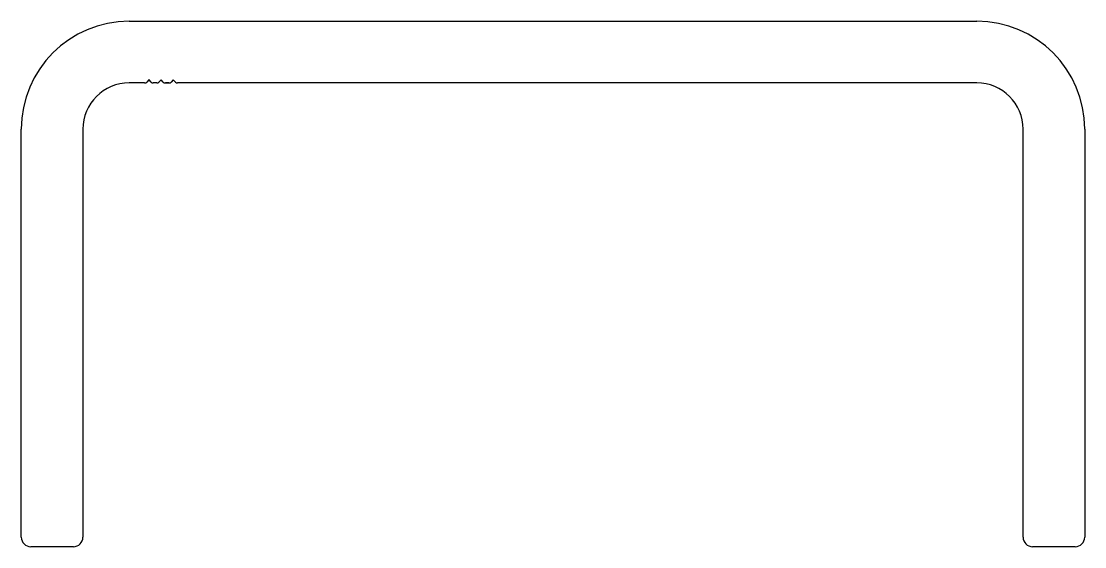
# Model space of a CAD drawing. Extents: x -42.2 to 45.4, y 9.9 to 53.2.
import ezdxf

# ---------------------------------------------------------------- set-up
doc = ezdxf.new("R2010")
doc.units = 0
doc.layers.add('MAIN-OBJECT', color=4, linetype='CONTINUOUS')

msp = doc.modelspace()

# ---------------------------------------------------------------- linework, layer by layer
at = {"layer": 'MAIN-OBJECT', "color": 7}
for p, q in [((-33.326, 53.219), (36.524, 53.219)), ((-31.702, 48.384), (-31.873, 48.213)), ((-31.519, 48.213), (-31.69, 48.384)), ((-30.702, 48.384), (-30.873, 48.213)), ((-30.519, 48.213), (-30.69, 48.384)), ((-29.702, 48.384), (-29.873, 48.213)), ((-29.519, 48.213), (-29.691, 48.384)), ((-32.05, 48.139), (-33.326, 48.139)), ((-31.05, 48.139), (-31.343, 48.139)), ((-30.05, 48.139), (-30.343, 48.139)), ((-30.343, 48.139), (-30.05, 48.139)), ((-30.05, 48.139), (-30.343, 48.139)), ((-30.343, 48.139), (-30.05, 48.139)), ((-30.05, 48.139), (-30.343, 48.139)), ((-28.591, 48.139), (-29.343, 48.139)), ((-29.343, 48.139), (-29.343, 48.139)), ((36.524, 48.139), (-28.591, 48.139)), ((-42.216, 10.7), (-42.216, 44.329)), ((-37.136, 44.329), (-37.136, 10.7)), ((40.334, 10.7), (40.334, 44.329)), ((45.414, 44.329), (45.414, 10.7)), ((-37.923, 9.912), (-41.429, 9.912)), ((44.627, 9.912), (41.121, 9.912))]:
    msp.add_line(p, q, dxfattribs=at)
for centre, radius, start, end in [((-33.326, 44.329), 8.89, 90, 180), ((36.524, 44.329), 8.89, 360, 90), ((-32.05, 48.389), 0.25, 269.99999, 314.99999), ((-31.696, 48.378), 0.008, 44.99999, 134.99999), ((-31.343, 48.389), 0.25, 224.99999, 269.99999), ((-31.05, 48.389), 0.25, 269.99999, 314.99999), ((-30.696, 48.378), 0.008, 44.99999, 134.99999), ((-30.343, 48.389), 0.25, 224.99999, 269.99999), ((-30.05, 48.389), 0.25, 269.99999, 314.99999), ((-29.696, 48.378), 0.008, 44.99999, 134.99999), ((-29.343, 48.389), 0.25, 224.99999, 269.99999), ((-33.326, 44.329), 3.81, 90, 180), ((36.524, 44.329), 3.81, 0, 90), ((-41.429, 10.7), 0.787, 180, 270), ((-37.923, 10.7), 0.787, 270, 0), ((41.121, 10.7), 0.787, 180, 270), ((44.627, 10.7), 0.787, 270, 0)]:
    msp.add_arc(centre, radius, start, end, dxfattribs=at)

doc.saveas('drawing.dxf')
